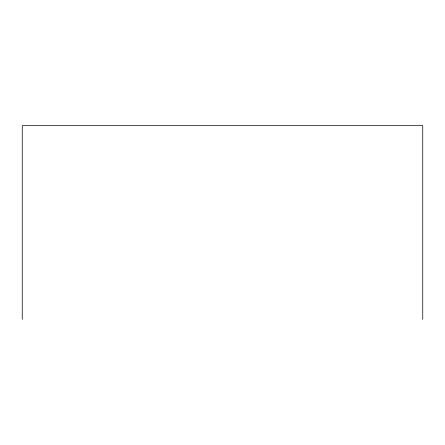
<?xml version="1.0" encoding="UTF-8"?>
<svg xmlns="http://www.w3.org/2000/svg" width="445" height="445" viewBox="0 0 445 445"><rect width="100%" height="100%" fill="white"/><g stroke="black" fill="none" stroke-linecap="round" stroke-linejoin="round"><path stroke-width="0.67" d="M422.75 319.382L422.75 125.618L22.25 125.618L22.25 319.382"/></g></svg>
